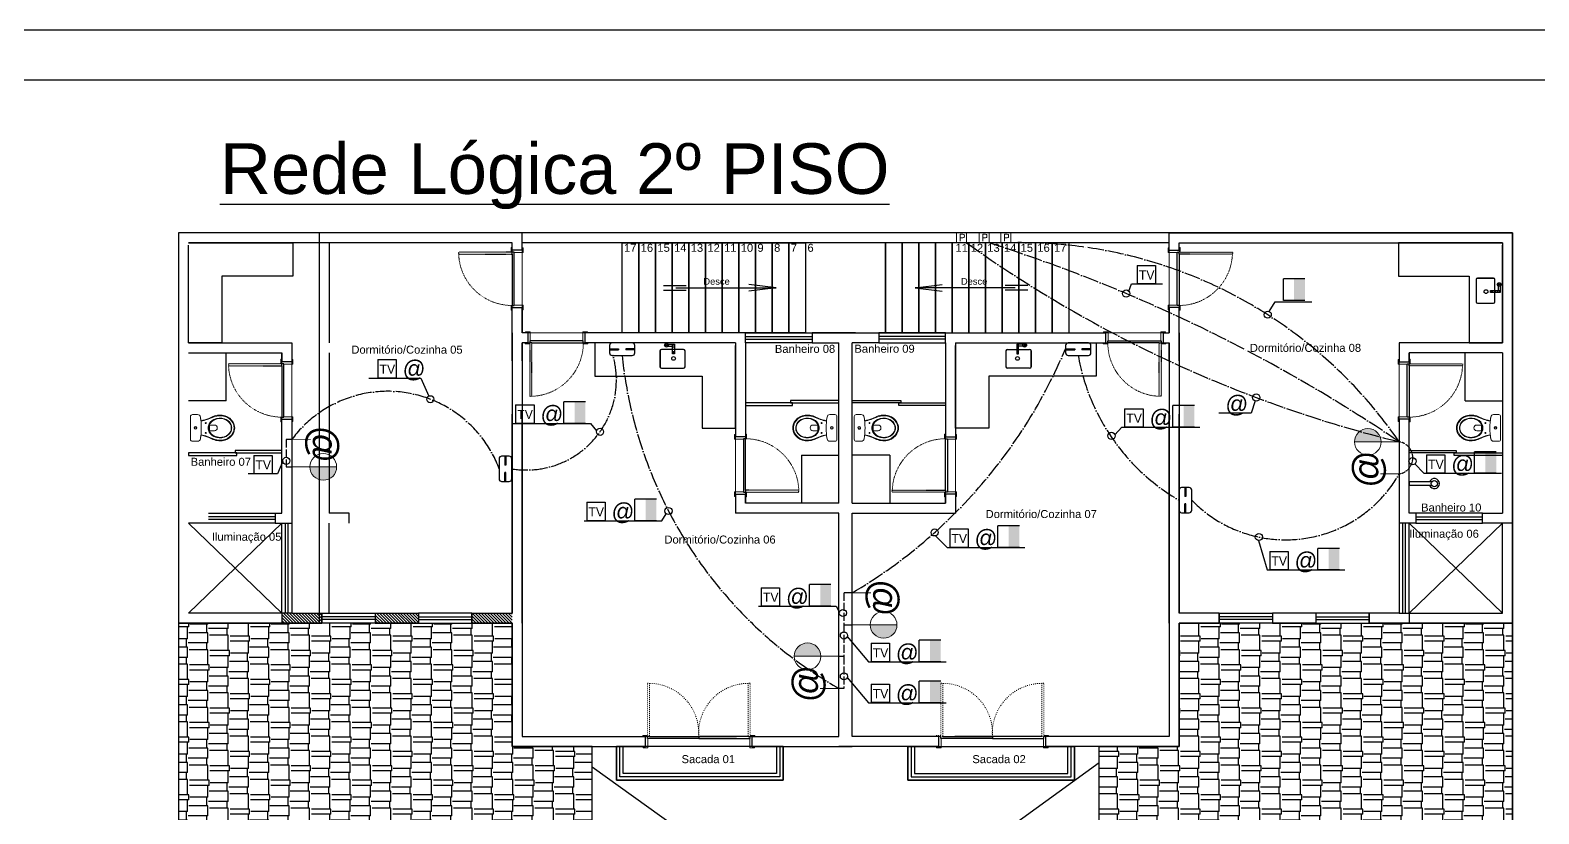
# Model space of a CAD drawing. Header units: millimetres. Extents: x 32721 to 70403, y 1490 to 13922.
# Drawn here: x 42394 to 44656, y 4771 to 5945 of the extents above; entities that cross this region are included whole.
import ezdxf

# ---------------------------------------------------------------- set-up
doc = ezdxf.new("R2010")
doc.units = ezdxf.units.MM
for name, pattern in [('ACAD_ISO02W100', [15, 12, -3]), ('ACAD_ISO03W100', [30, 12, -18]), ('ACAD_ISO04W100', [30, 24, -3, 0, -3]), ('DASHDOT', [1, 0.5, -0.25, 0, -0.25])]:
    doc.linetypes.add(name, pattern=pattern)
for name, color, linetype in [('005', 9, 'Continuous'), ('02', 2, 'Continuous'), ('03', 3, 'Continuous'), ('04', 4, 'Continuous'), ('08', 8, 'Continuous'), ('BLOCOS-ELÉTRICOS', 22, 'Continuous'), ('COMODOS', 50, 'Continuous'), ('EJEL25170TP', 1, 'DASHDOT'), ('Rede Lógica', 6, 'Continuous'), ('VIEWPORT', 10, 'Continuous')]:
    doc.layers.add(name, color=color, linetype=linetype)
for name, color, linetype, lineweight in [('A-DOOR', 9, 'Continuous', 9), ('EJEL05130C', 130, 'Continuous', 30), ('EJEL0580C', 80, 'Continuous', 9), ('EJEL25170T', 170, 'ACAD_ISO02W100', 25), ('EJELFORMATO', 170, 'Continuous', 25), ('P-SANR-FIXT', 9, 'Continuous', 18)]:
    doc.layers.add(name, color=color, linetype=linetype, lineweight=lineweight)
doc.styles.add('COTAS', font='arial.ttf', dxfattribs={"height": 12})
doc.styles.add('PADRÃO', font='', dxfattribs={"height": 0.2})
doc.styles.add('SR80', font='SIMPLEX', dxfattribs={"height": 0.1})
doc.styles.get('PADRÃO').set_extended_font_data('AvantGarde Bk BT')

# ---------------------------------------------------------------- blocks, each defined once
blk = doc.blocks.new('Bacia Sanitária - Caixa Acoplada-736075-Planta Baixa Térreo')
at = {"layer": 'P-SANR-FIXT'}
for p, q in [((-4, 360), (-42, 462)), ((82, 468), (82, 396)), ((168, 396), (168, 468)), ((292, 462), (254, 360)), ((-46, 446), (-18, 382)), ((-18, 382), (-46, 446)), ((82, 396), (82, 392)), ((168, 392), (168, 396)), ((268, 382), (296, 447)), ((268, 382), (296, 445)), ((-75, 215), (-75, 139)), ((-75, 215), (-75, 139)), ((-45, 110), (295, 110)), ((-45, 110), (295, 110)), ((325, 139), (325, 215)), ((325, 139), (325, 215))]:
    blk.add_line(p, q, dxfattribs=at)
for centre, radius, start, end in [((142, 569), 207, 119.8934, 162.9037), ((142, 569), 207, 119.8934, 162.9037), ((142, 569), 197, 117.6683, 162.9037), ((142, 569), 163, 120.1119, 162.9038), ((142, 569), 157, 120.1036, 159.8293), ((125, 599), 173, 89.9999, 119.8345), ((125, 599), 173, 89.9999, 119.8345), ((125, 599), 163, 89.9999, 117.1336), ((125, 599), 128, 89.9999, 120.0915), ((125, 599), 122, 89.9999, 120.0799), ((125, 599), 173, 60.1403, 90.0001), ((125, 599), 173, 60.1403, 90.0001), ((125, 599), 163, 62.8643, 90.0001), ((125, 599), 128, 60.0615, 90.0001), ((125, 599), 122, 60.1319, 90.0001), ((108, 569), 157, 20.1697, 60.0616), ((108, 569), 163, 17.0964, 60.0087), ((108, 569), 197, 17.096, 62.33), ((108, 569), 207, 17.0964, 60.0857), ((108, 569), 207, 17.0964, 60.0857), ((199, 551), 267, 162.9037, 203.3677), ((199, 551), 267, 162.9037, 203.4156), ((199, 551), 257, 162.9037, 200.3748), ((199, 551), 222, 162.9038, 204.386), ((181, 555), 197, 159.8293, 214.7002), ((132, 521), 148, 204.386, 254.5002), ((125, 468), 42.6, 90, 180), ((125, 468), 42.6, 0.2707, 90.0001), ((118, 521), 148, 285.5003, 335.6141), ((69, 555), 197, 325.2993, 20.1697), ((51, 551), 222, 335.6141, 17.0964), ((51, 551), 257, 339.6252, 17.096), ((51, 551), 267, 336.5877, 17.0964), ((51, 551), 267, 336.5877, 17.0964), ((-32, 215), 43.2, 99.0149, 179.4935), ((-32, 215), 43.2, 99.0149, 179.4935), ((125, -711), 982, 89.9988, 99.5752), ((125, -711), 982, 96.3826, 99.5752), ((-471, 187), 494, 9.1619, 23.2779), ((-471, 187), 494, 9.1619, 23.2779), ((-471, 187), 499, 9.1306, 20.3751), ((132, 521), 138, 214.7002, 254.4981), ((51, 338), 6.91, 90, 270), ((51, 338), 6.91, 270, 90), ((125, 987), 592, 265.8745, 270), ((125, 497), 123, 254.5002, 270), ((125, 497), 113, 254.4981, 270.0003), ((125, 987), 592, 270, 274.1255), ((125, 497), 113, 270, 285.5011), ((125, 497), 123, 269.9999, 285.5003), ((125, -711), 982, 80.4248, 90.0012), ((118, 521), 138, 285.5011, 291.2111), ((118, 521), 138, 291.2111, 325.2993), ((199, 338), 6.91, 90, 270), ((199, 338), 6.91, 270, 90), ((721, 187), 499, 159.6251, 170.8694), ((721, 187), 494, 156.7225, 170.8381), ((721, 187), 494, 156.7225, 170.8381), ((125, -711), 982, 80.4248, 83.6174), ((282, 215), 43.2, 0.4859, 80.9851), ((282, 215), 43.2, 0.4859, 80.9851), ((-46, 139), 29.3, 180.6996, 271.3234), ((-46, 139), 29.3, 180.6996, 271.3234), ((125, 185), 20.2, 90, 270), ((125, 185), 15.3, 90, 270), ((125, 185), 15.3, 267.6108, 90), ((125, 185), 20.2, 270, 90), ((296, 139), 29.3, 268.6766, 359.3223), ((296, 139), 29.3, 268.6766, 359.3223)]:
    blk.add_arc(centre, radius, start, end, dxfattribs=at)
blk = doc.blocks.new('Porta de madeira - 80x240cm 2-909150-Planta Baixa Térreo')
at = {"layer": 'A-DOOR', "lineweight": 18}
for p, q in [((-520, 122), (-520, 107)), ((-450, 122), (-520, 122)), ((-485, 107), (-450, 107)), ((-450, 107), (-485, 107)), ((-450, 107), (-450, 122)), ((-450, -13), (-450, 107)), ((340, 107), (-450, 107)), ((410, 122), (340, 122)), ((340, 122), (340, 107)), ((340, 107), (375, 107)), ((375, 107), (340, 107)), ((340, 107), (340, -13)), ((410, 107), (410, 122)), ((-525, -43), (-525, -58)), ((-525, -58), (-455, -58)), ((-455, -43), (-485, -43)), ((-485, -43), (-455, -43)), ((-455, -43), (-455, -13)), ((-455, -13), (-450, -13)), ((340, -13), (345, -13)), ((345, -13), (345, -43)), ((375, -43), (345, -43)), ((345, -43), (345, -58)), ((345, -43), (375, -43)), ((345, -58), (415, -58)), ((415, -58), (415, -43))]:
    blk.add_line(p, q, dxfattribs=at)
at = {"layer": 'A-DOOR', "lineweight": 25}
for p, q in [((345, -13), (-455, -13)), ((-455, -13), (-455, -43)), ((-425, -43), (-455, -43)), ((-425, -43), (345, -43)), ((345, -43), (345, -13))]:
    blk.add_line(p, q, dxfattribs=at)
at = {"layer": 'A-DOOR', "linetype": 'ACAD_ISO03W100', "lineweight": 25, "ltscale": 0.1}
for p, q in [((-455, -43), (-455, -843)), ((-425, -843), (-425, -43)), ((-455, -843), (-425, -843))]:
    blk.add_line(p, q, dxfattribs=at)
at = {"layer": 'A-DOOR', "linetype": 'ACAD_ISO03W100', "lineweight": 18, "ltscale": 0.1}
blk.add_arc((-455, -43), 800, 272.1491, 0, dxfattribs=at)
blk = doc.blocks.new('Chuveiro')
for p, q in [((-2.5, 33.7), (-2.5, 0)), ((2.5, 0), (2.5, 33.7)), ((-2.5, 0), (2.5, 0))]:
    blk.add_line(p, q)
blk.add_circle((0, 37.6), 4.6)
blk.add_arc((0, 37.6), 7.59, 289.2434, 250.7566)
blk = doc.blocks.new('Seta')
at = {"layer": '03'}
blk.add_line((0, -75), (0, 75), dxfattribs=at)
at = {"layer": '04'}
for p, q in [((0, 75), (-5, 34.3)), ((0, 75), (5, 34.3)), ((-3.5, -93.9), (-3.5, -59.9)), ((3.5, -93.9), (3.5, -59.9))]:
    blk.add_line(p, q, dxfattribs=at)
blk = doc.blocks.new('34')
at = {"layer": 'EJEL0580C'}
h = blk.add_hatch(color=256, dxfattribs=at)
h.dxf.hatch_style = 1
edge = h.paths.add_edge_path()
edge.add_ellipse((3412.611, 1856.435), major_axis=(0.195, -0.195), ratio=1, start_angle=225, end_angle=405)
edge.add_line((3412.886, 1856.435), (3412.335, 1856.435))
blk.add_line((3412.886, 1856.435), (3411.963, 1856.435), dxfattribs=at)
blk.add_ellipse((3412.611, 1856.435), major_axis=(0.195, -0.195), ratio=1, start_param=3.926991, end_param=10.210176, dxfattribs=at)
blk = doc.blocks.new('A$Ce3462856')
at = {"layer": 'EJEL0580C'}
blk.add_line((0.106, 0.274), (0.106, 0), dxfattribs=at)
at = {"layer": 'EJEL0580C', "style": 'PADRÃO'}
blk.add_text('@', height=0.408, dxfattribs=at).set_placement((-0.099, 0.274))
blk = doc.blocks.new('A$C10176D62')
at = {"layer": 'BLOCOS-ELÉTRICOS', "color": 1}
for p, q in [((0, 0.081), (0.108, 0.081)), ((0, 0.069), (0.108, 0.069)), ((0.108, 0.081), (0.108, 0.069)), ((0.3, 0.081), (0.192, 0.081)), ((0.192, 0.081), (0.192, 0.069)), ((0.3, 0.069), (0.192, 0.069))]:
    blk.add_line(p, q, dxfattribs=at)
at = {"layer": 'BLOCOS-ELÉTRICOS', "color": 3}
blk.add_lwpolyline([(0, 0.03, 0.414214), (0.03, 0), (0.27, 0, 0.414214), (0.3, 0.03), (0.3, 0.12, 0.414214), (0.27, 0.15), (0.03, 0.15, 0.414214), (0, 0.12)], format="xyb", close=True, dxfattribs=at)
blk = doc.blocks.new('A$C4247474B')
at = {"layer": 'EJEL0580C'}
for p, q in [((0, 0), (31.7, 0)), ((0, 0), (0, -31.7)), ((31.7, 0), (31.7, -31.7)), ((0, -31.7), (31.7, -31.7))]:
    blk.add_line(p, q, dxfattribs=at)
at = {"layer": 'EJEL0580C', "style": 'SR80'}
blk.add_text('P', height=21.2, rotation=270, dxfattribs=at).set_placement((5.5, -8.3))
blk = doc.blocks.new('hrneh')
at = {"layer": 'Rede Lógica'}
for p, q in [((17296.6, 9543.9), (17296.6, 9563.8)), ((17296.6, 9563.8), (17306.5, 9563.8)), ((17306.5, 9563.8), (17316.4, 9563.8)), ((17316.4, 9543.9), (17316.4, 9563.8)), ((17316.4, 9543.9), (17296.6, 9543.9))]:
    blk.add_line(p, q, dxfattribs=at)
at = {"layer": 'Rede Lógica', "color": 6, "style": 'PADRÃO'}
blk.add_text('TV', height=9.85, rotation=180, dxfattribs=at).set_placement((17314.6, 9559.1))
blk = doc.blocks.new('A$C7b1e8a3d')
at = {"layer": 'Rede Lógica'}
h = blk.add_hatch(color=6, dxfattribs=at)
h.dxf.hatch_style = 1
h.paths.add_polyline_path([(0.282, 0.282), (0.141, 0.282), (0.141, 0), (0.282, 0)])
h = blk.add_hatch(color=6, dxfattribs=at)
h.dxf.hatch_style = 1
h.paths.add_polyline_path([(0.141, 0.282), (0.141, 0), (0.282, 0), (0.282, 0.282)])
at = {"layer": 'Rede Lógica', "color": 6}
for p, q in [((0.282, 0.282, 0.079), (0, 0.282, 0.079)), ((0, 0, 0.079), (0, 0.282, 0.079)), ((0.282, 0.282, 0.079), (0, 0.282, 0.079)), ((0.282, 0, 0.079), (0, 0, 0.079)), ((0.282, 0, 0.079), (0, 0, 0.079))]:
    blk.add_line(p, q, dxfattribs=at)

msp = doc.modelspace()

# ---------------------------------------------------------------- hatches: boundary and pattern name
at = {"layer": '08'}
h = msp.add_hatch(dxfattribs=at)
h.set_pattern_fill('ANSI31', color=256, angle=90)
h.set_pattern_definition([(135, (-84197.7238, -81462.295), (-2.24506403, -2.24506403), [])])
h.paths.add_polyline_path([(42831.2, 5056.9), (42831.2, 5071.9), (42771.2, 5071.9), (42771.2, 5056.9)])
h.paths.add_polyline_path([(42976.2, 5056.9), (42976.2, 5071.9), (42911.2, 5071.9), (42911.2, 5056.9)])
h.paths.add_polyline_path([(43056.2, 5071.9), (43056.2, 5056.9), (43116.2, 5056.9), (43116.2, 5071.9)])
h = msp.add_hatch(dxfattribs=at)
h.set_pattern_fill('AR-RSHKE', color=256, scale=0.1, angle=90)
h.set_pattern_definition([(90, (-84197.724, -81462.295), (-30.48, 64.77), [15.24, -12.7, 17.78, -7.62, 22.86, -10.16]), (90, (-84198.994, -81447.055), (-30.48, 64.77), [12.7, -48.26, 10.16, -15.24]), (90, (-84195.82, -81416.575), (-30.48, 64.77), [7.62, -78.74]), (180, (-84197.724, -81462.295), (-30.48, -21.59), [29.21, -92.71]), (180, (-84197.724, -81447.055), (-30.48, -21.59), [28.575, -93.345]), (180, (-84197.724, -81434.355), (-30.48, -21.59), [26.67, -95.25]), (180, (-84195.819, -81416.575), (-30.48, -21.59), [29.21, -92.71]), (180, (-84195.819, -81408.955), (-30.48, -21.59), [29.21, -92.71]), (180, (-84197.724, -81386.095), (-30.48, -21.59), [27.94, -93.98])])
h.paths.add_polyline_path([(42616.2, 5056.9), (42616.2, 4686.9), (43131.2, 4686.9), (43131.2, 4671.9), (43236.2, 4671.9), (43236.2, 4871.9), (43116.2, 4871.9), (43116.2, 5056.9), (42771.2, 5056.9)])
h = msp.add_hatch(dxfattribs=at)
h.set_pattern_fill('AR-RSHKE', color=256, scale=0.1, angle=90)
h.set_pattern_definition([(90, (-77042.82, -81462.295), (-30.48, 64.77), [15.24, -12.7, 17.78, -7.62, 22.86, -10.16]), (90, (-77044.09, -81447.055), (-30.48, 64.77), [12.7, -48.26, 10.16, -15.24]), (90, (-77040.914, -81416.575), (-30.48, 64.77), [7.62, -78.74]), (180, (-77042.819, -81462.295), (-30.48, -21.59), [29.21, -92.71]), (180, (-77042.819, -81447.055), (-30.48, -21.59), [28.575, -93.345]), (180, (-77042.819, -81434.355), (-30.48, -21.59), [26.67, -95.25]), (180, (-77040.914, -81416.575), (-30.48, -21.59), [29.21, -92.71]), (180, (-77040.914, -81408.955), (-30.48, -21.59), [29.21, -92.71]), (180, (-77042.819, -81386.095), (-30.48, -21.59), [27.94, -93.98])])
h.paths.add_polyline_path([(44616.2, 5056.9), (44616.2, 4686.9), (44101.2, 4686.9), (44101.2, 4671.9), (43996.2, 4671.9), (43996.2, 4871.9), (44116.2, 4871.9), (44116.2, 5056.9), (44461.2, 5056.9)])

# ---------------------------------------------------------------- linework, layer by layer
at = {"layer": '005'}
for p, q in [((44561.7, 5571.8), (44561.7, 5538.5)), ((44561.7, 5571.8), (44561.7, 5538.5)), ((44587.5, 5573.9), (44563.8, 5573.9)), ((44563.8, 5573.9), (44587.5, 5573.9)), ((44587.5, 5573.9), (44563.8, 5573.9)), ((44563.8, 5573.9), (44587.5, 5573.9)), ((44589.6, 5555.3), (44589.6, 5571.8)), ((44589.6, 5555.3), (44589.6, 5571.8)), ((44583, 5555.3), (44597.6, 5555.3)), ((44583, 5552.3), (44583, 5555.3)), ((44583, 5555.3), (44597.6, 5555.3)), ((44583, 5552.3), (44583, 5555.3)), ((44597.6, 5552.3), (44583, 5552.3)), ((44597.6, 5552.3), (44583, 5552.3)), ((44584, 5552.3), (44584, 5555.3)), ((44584, 5552.3), (44584, 5555.3)), ((44586.2, 5552.3), (44586.2, 5555.3)), ((44586.2, 5552.3), (44586.2, 5555.3)), ((44589.4, 5552.3), (44589.4, 5555.3)), ((44589.4, 5552.3), (44589.4, 5555.3)), ((44589.6, 5538.5), (44589.6, 5552.3)), ((44589.6, 5538.5), (44589.6, 5552.3)), ((44590.2, 5555.3), (44590.2, 5552.3)), ((44590.2, 5555.3), (44590.2, 5552.3)), ((44593.4, 5555.3), (44593.4, 5552.3)), ((44593.4, 5555.3), (44593.4, 5552.3)), ((44594.4, 5562), (44594.4, 5555.3)), ((44596.5, 5555.3), (44596.5, 5552.3)), ((44597.6, 5561.9), (44597.6, 5552.3)), ((44563.8, 5536.3), (44587.5, 5536.3)), ((44563.8, 5536.3), (44587.5, 5536.3)), ((43350, 5474.9), (43359.7, 5474.9)), ((43356.7, 5460.3), (43356.7, 5474.9)), ((43356.7, 5460.3), (43356.7, 5474.9)), ((43356.7, 5473.8), (43359.7, 5473.8)), ((43359.7, 5474.9), (43359.7, 5460.3)), ((43359.7, 5474.9), (43359.7, 5460.3)), ((43872.8, 5474.9), (43872.8, 5460.3)), ((43882.4, 5474.9), (43872.8, 5474.9)), ((43872.8, 5474.9), (43872.8, 5460.3)), ((43875.7, 5473.8), (43872.8, 5473.8)), ((43875.7, 5460.3), (43875.7, 5474.9)), ((43875.7, 5460.3), (43875.7, 5474.9)), ((42687.5, 5390), (42687.5, 5461.9)), ((43338.1, 5464.7), (43338.1, 5441.1)), ((43338.1, 5441.1), (43338.1, 5464.7)), ((43338.1, 5464.7), (43338.1, 5441.1)), ((43338.1, 5441.1), (43338.1, 5464.7)), ((43356.7, 5466.9), (43340.2, 5466.9)), ((43356.7, 5466.9), (43340.2, 5466.9)), ((43350, 5471.7), (43356.7, 5471.7)), ((43356.7, 5470.7), (43359.7, 5470.7)), ((43356.7, 5470.7), (43359.7, 5470.7)), ((43356.7, 5467.5), (43359.7, 5467.5)), ((43356.7, 5467.5), (43359.7, 5467.5)), ((43359.7, 5466.7), (43356.7, 5466.7)), ((43359.7, 5466.7), (43356.7, 5466.7)), ((43359.7, 5463.5), (43356.7, 5463.5)), ((43359.7, 5463.5), (43356.7, 5463.5)), ((43359.7, 5461.3), (43356.7, 5461.3)), ((43359.7, 5461.3), (43356.7, 5461.3)), ((43359.7, 5460.3), (43356.7, 5460.3)), ((43359.7, 5460.3), (43356.7, 5460.3)), ((43373.5, 5466.9), (43359.7, 5466.9)), ((43373.5, 5466.9), (43359.7, 5466.9)), ((43375.7, 5441.1), (43375.7, 5464.7)), ((43375.7, 5441.1), (43375.7, 5464.7)), ((43856.8, 5441.1), (43856.8, 5464.7)), ((43856.8, 5441.1), (43856.8, 5464.7)), ((43858.9, 5466.9), (43872.8, 5466.9)), ((43858.9, 5466.9), (43872.8, 5466.9)), ((43875.7, 5470.7), (43872.8, 5470.7)), ((43875.7, 5470.7), (43872.8, 5470.7)), ((43875.7, 5467.5), (43872.8, 5467.5)), ((43875.7, 5467.5), (43872.8, 5467.5)), ((43872.8, 5466.7), (43875.7, 5466.7)), ((43872.8, 5466.7), (43875.7, 5466.7)), ((43872.8, 5463.5), (43875.7, 5463.5)), ((43872.8, 5463.5), (43875.7, 5463.5)), ((43872.8, 5461.3), (43875.7, 5461.3)), ((43872.8, 5461.3), (43875.7, 5461.3)), ((43872.8, 5460.3), (43875.7, 5460.3)), ((43872.8, 5460.3), (43875.7, 5460.3)), ((43882.4, 5471.7), (43875.7, 5471.7)), ((43875.7, 5466.9), (43892.2, 5466.9)), ((43875.7, 5466.9), (43892.2, 5466.9)), ((43894.4, 5464.7), (43894.4, 5441.1)), ((43894.4, 5441.1), (43894.4, 5464.7)), ((43894.4, 5464.7), (43894.4, 5441.1)), ((43894.4, 5441.1), (43894.4, 5464.7)), ((44545, 5390), (44545, 5461.9)), ((43340.2, 5438.9), (43373.5, 5438.9)), ((43340.2, 5438.9), (43373.5, 5438.9)), ((43892.2, 5438.9), (43858.9, 5438.9)), ((43892.2, 5438.9), (43858.9, 5438.9)), ((42687.5, 5390), (42631.2, 5390)), ((44545, 5390), (44601.2, 5390)), ((43550, 5308.7), (43550, 5236.9)), ((43550, 5308.7), (43606.2, 5308.7)), ((43682.5, 5308.7), (43626.2, 5308.7)), ((43682.5, 5308.7), (43682.5, 5236.9))]:
    msp.add_line(p, q, dxfattribs=at)
at = {"layer": '005', "color": 251}
msp.add_line((44601.2, 5206.9), (44461.2, 5071.9), dxfattribs=at)
at = {"layer": '005'}
for points in [[(42631.2, 5626.9), (42787.4, 5626.9), (42787.4, 5576.9), (42681.2, 5576.9), (42681.2, 5476.9), (42631.2, 5476.9), (42631.2, 5623)], [(44601.2, 5626.9), (44445, 5626.9), (44445, 5576.9), (44551.2, 5576.9), (44551.2, 5476.9), (44601.2, 5476.9), (44601.2, 5623)], [(43451.2, 5476.9), (43240.4, 5476.9), (43240.4, 5426.9), (43401.2, 5426.9), (43401.2, 5349), (43451.2, 5349), (43451.2, 5473)], [(43781.2, 5476.9), (43992.1, 5476.9), (43992.1, 5426.9), (43831.2, 5426.9), (43831.2, 5349), (43781.2, 5349), (43781.2, 5473)], [(43517.7, 4871.9), (43517.7, 4826.9), (43278, 4826.9), (43278, 4871.9)], [(43512.7, 4871.9), (43512.7, 4831.9), (43283, 4831.9), (43283, 4871.9)], [(43719.8, 4871.9), (43719.8, 4831.9), (43949.4, 4831.9), (43949.4, 4871.9)]]:
    msp.add_lwpolyline(points, dxfattribs=at)
for points in [[(43466.2, 5386.9), (43466.2, 5383), (43536.5, 5383), (43536.5, 5386.9)], [(43606.2, 5386.9), (43606.2, 5390.7), (43533.6, 5390.7), (43533.6, 5386.9)], [(43626.2, 5386.9), (43626.2, 5390.7), (43698.9, 5390.7), (43698.9, 5386.9)], [(43766.2, 5386.9), (43766.2, 5383), (43696, 5383), (43696, 5386.9)], [(42771.2, 5311.9), (42771.2, 5315.7), (42701, 5315.7), (42701, 5311.9)], [(44461.2, 5311.9), (44461.2, 5315.7), (44531.5, 5315.7), (44531.5, 5311.9)], [(42631.2, 5311.9), (42631.2, 5308), (42703.9, 5308), (42703.9, 5311.9)], [(44601.2, 5311.9), (44601.2, 5308), (44528.6, 5308), (44528.6, 5311.9)]]:
    msp.add_lwpolyline(points, close=True, dxfattribs=at)
for centre, radius in [((44596, 5564.2), 2.79), ((44596, 5564.2), 2.79), ((44596, 5564.2), 1.17), ((44576.3, 5553.6), 2.79), ((44576.3, 5553.6), 2.79), ((43347.8, 5473.3), 2.79), ((43347.8, 5473.3), 2.79), ((43347.8, 5473.3), 1.17), ((43884.7, 5473.3), 2.79), ((43884.7, 5473.3), 2.79), ((43884.7, 5473.3), 1.17), ((43358.4, 5453.6), 2.79), ((43358.4, 5453.6), 2.79), ((43874, 5453.6), 2.79), ((43874, 5453.6), 2.79)]:
    msp.add_circle(centre, radius, dxfattribs=at)
for centre, start, end in [((44563.8, 5571.8), 90, 180), ((44563.8, 5571.8), 90, 180), ((44587.5, 5571.8), 0, 90), ((44587.5, 5571.8), 0, 90), ((44563.8, 5538.5), 180, 270), ((44563.8, 5538.5), 180, 270), ((44587.5, 5538.5), 270, 0), ((44587.5, 5538.5), 270, 0), ((43340.2, 5464.7), 90, 180), ((43340.2, 5464.7), 90, 180), ((43373.5, 5464.7), 0, 90), ((43373.5, 5464.7), 0, 90), ((43858.9, 5464.7), 90, 180), ((43858.9, 5464.7), 90, 180), ((43892.2, 5464.7), 0, 90), ((43892.2, 5464.7), 0, 90), ((43340.2, 5441.1), 180, 270), ((43340.2, 5441.1), 180, 270), ((43373.5, 5441.1), 270, 0), ((43373.5, 5441.1), 270, 0), ((43858.9, 5441.1), 180, 270), ((43858.9, 5441.1), 180, 270), ((43892.2, 5441.1), 270, 0), ((43892.2, 5441.1), 270, 0)]:
    msp.add_arc(centre, 2.16, start, end, dxfattribs=at)
at = {"layer": '02', "color": 251}
for p, q in [((43131.2, 4221.9), (43996.2, 4848)), ((44101.2, 4221.9), (43236.2, 4841.2))]:
    msp.add_line(p, q, dxfattribs=at)
at = {"layer": '03'}
msp.add_lwpolyline([(43522.7, 4871.9), (43273, 4871.9), (43273, 4821.9), (43522.7, 4821.9)], close=True, dxfattribs=at)
at = {"layer": '08'}
for p, q in [((43131.2, 5641.9), (42616.2, 5641.9)), ((42827.2, 5641.9), (42827.2, 5206.9)), ((43131.2, 5615.8), (43131.2, 5641.9)), ((44101.2, 5615.8), (44101.2, 5641.9)), ((44101.2, 5641.9), (44616.2, 5641.9)), ((44616.2, 5641.9), (44616.2, 5206.9)), ((43116.2, 5626.9), (42631.2, 5626.9)), ((42842.2, 5626.9), (42842.2, 5476.9)), ((43116.2, 5615.8), (43116.2, 5626.9)), ((44116.2, 5615.8), (44116.2, 5626.9)), ((44116.2, 5626.9), (44601.2, 5626.9)), ((44601.2, 5626.9), (44601.2, 5476.9)), ((44561.7, 5571.8), (44561.7, 5538.5)), ((44561.7, 5571.8), (44561.7, 5538.5)), ((44587.5, 5573.9), (44563.8, 5573.9)), ((44563.8, 5573.9), (44587.5, 5573.9)), ((44587.5, 5573.9), (44563.8, 5573.9)), ((44563.8, 5573.9), (44587.5, 5573.9)), ((44589.6, 5555.3), (44589.6, 5571.8)), ((44589.6, 5555.3), (44589.6, 5571.8)), ((44583, 5555.3), (44597.6, 5555.3)), ((44583, 5552.3), (44583, 5555.3)), ((44583, 5555.3), (44597.6, 5555.3)), ((44583, 5552.3), (44583, 5555.3)), ((44597.6, 5552.3), (44583, 5552.3)), ((44597.6, 5552.3), (44583, 5552.3)), ((44584, 5552.3), (44584, 5555.3)), ((44584, 5552.3), (44584, 5555.3)), ((44586.2, 5552.3), (44586.2, 5555.3)), ((44586.2, 5552.3), (44586.2, 5555.3)), ((44589.4, 5552.3), (44589.4, 5555.3)), ((44589.4, 5552.3), (44589.4, 5555.3)), ((44589.6, 5538.5), (44589.6, 5552.3)), ((44589.6, 5538.5), (44589.6, 5552.3)), ((44590.2, 5555.3), (44590.2, 5552.3)), ((44590.2, 5555.3), (44590.2, 5552.3)), ((44593.4, 5555.3), (44593.4, 5552.3)), ((44593.4, 5555.3), (44593.4, 5552.3)), ((44594.4, 5562), (44594.4, 5555.3)), ((44596.5, 5555.3), (44596.5, 5552.3)), ((44597.6, 5561.9), (44597.6, 5552.3)), ((43116.2, 5449.8), (43116.2, 5529.8)), ((43131.2, 5491.9), (43131.2, 5529.8)), ((44101.2, 5491.9), (44101.2, 5529.8)), ((44116.2, 5449.8), (44116.2, 5529.8)), ((44563.8, 5536.3), (44587.5, 5536.3)), ((44563.8, 5536.3), (44587.5, 5536.3)), ((42631.2, 5476.9), (42786.2, 5476.9)), ((42786.2, 5476.9), (42786.2, 5448.5)), ((42786.2, 5476.9), (42786.2, 5448.5)), ((43116.2, 5491.9), (43116.2, 5071.9)), ((43140.1, 5491.9), (43131.2, 5491.9)), ((43131.2, 5449.8), (43131.2, 5476.9)), ((43140.1, 5476.9), (43131.2, 5476.9)), ((43131.2, 5476.9), (43131.2, 4886.9)), ((43466.2, 5491.9), (43226.1, 5491.9)), ((43451.2, 5476.9), (43226.1, 5476.9)), ((43451.2, 5476.9), (43451.2, 5336.2)), ((43466.2, 5476.9), (43466.2, 5491.9)), ((43466.2, 5491.9), (43566.2, 5491.9)), ((43466.2, 5476.9), (43466.2, 5336.2)), ((43566.2, 5476.9), (43466.2, 5476.9)), ((43626.2, 5491.9), (43566.2, 5491.9)), ((43566.2, 5491.9), (43566.2, 5476.9)), ((43566.2, 5476.9), (43606.2, 5476.9)), ((43601.2, 5491.9), (43616.2, 5491.9)), ((43606.2, 5491.9), (43666.2, 5491.9)), ((43606.2, 5236.9), (43606.2, 5476.9)), ((43606.2, 5236.9), (43606.2, 5476.9)), ((43631.2, 5491.9), (43616.2, 5491.9)), ((43666.2, 5476.9), (43626.2, 5476.9)), ((43626.2, 5236.9), (43626.2, 5476.9)), ((43626.2, 5236.9), (43626.2, 5476.9)), ((43766.2, 5491.9), (43666.2, 5491.9)), ((43666.2, 5491.9), (43666.2, 5476.9)), ((43666.2, 5476.9), (43766.2, 5476.9)), ((43766.2, 5491.9), (44006.4, 5491.9)), ((43766.2, 5476.9), (43766.2, 5491.9)), ((43766.2, 5476.9), (43766.2, 5336.2)), ((43781.2, 5476.9), (43781.2, 5336.2)), ((43781.2, 5476.9), (44006.4, 5476.9)), ((44092.4, 5491.9), (44101.2, 5491.9)), ((44092.4, 5476.9), (44101.2, 5476.9)), ((44101.2, 5449.8), (44101.2, 5476.9)), ((44101.2, 5476.9), (44101.2, 4886.9)), ((44116.2, 5491.9), (44116.2, 5071.9)), ((44601.2, 5476.9), (44446.2, 5476.9)), ((44446.2, 5476.9), (44446.2, 5448.5)), ((44446.2, 5476.9), (44446.2, 5448.5)), ((42631.2, 5461.9), (42771.2, 5461.9)), ((42771.2, 5461.9), (42771.2, 5448.5)), ((42771.2, 5448.5), (42771.2, 5461.9)), ((42842.2, 5461.9), (42842.2, 5221.9)), ((44461.2, 5461.9), (44461.2, 5448.5)), ((44461.2, 5448.5), (44461.2, 5461.9)), ((44601.2, 5461.9), (44461.2, 5461.9)), ((44601.2, 5461.9), (44601.2, 5221.9)), ((43451.2, 5415.2), (43451.2, 5361.9)), ((43781.2, 5415.2), (43781.2, 5361.9)), ((43466.2, 5386.9), (43466.2, 5361.9)), ((43766.2, 5386.9), (43766.2, 5361.9)), ((42771.2, 5221.9), (42771.2, 5362.5)), ((42786.2, 5362.5), (42786.2, 5206.9)), ((43116.2, 5071.9), (43116.2, 5369.8)), ((43116.2, 5071.9), (43116.2, 5369.8)), ((43131.2, 5056.9), (43131.2, 5369.8)), ((43131.2, 5056.9), (43131.2, 5369.8)), ((44101.2, 5056.9), (44101.2, 5369.8)), ((44116.2, 5071.9), (44116.2, 5369.8)), ((44446.2, 5362.5), (44446.2, 5206.9)), ((44461.2, 5221.9), (44461.2, 5362.5)), ((43451.2, 5250.2), (43451.2, 5221.9)), ((43466.2, 5236.9), (43466.2, 5250.2)), ((43466.2, 5250.2), (43466.2, 5236.9)), ((43466.2, 5250.2), (43466.2, 5236.9)), ((43766.2, 5236.9), (43766.2, 5250.2)), ((43766.2, 5250.2), (43766.2, 5236.9)), ((43766.2, 5250.2), (43766.2, 5236.9)), ((43781.2, 5250.2), (43781.2, 5221.9)), ((43606.2, 5236.9), (43466.2, 5236.9)), ((43626.2, 5236.9), (43766.2, 5236.9)), ((42761.2, 5206.9), (42631.2, 5206.9)), ((42631.2, 5206.9), (42771.2, 5071.9)), ((42771.2, 5206.9), (42631.2, 5071.9)), ((42661.2, 5221.9), (42761.2, 5221.9)), ((42761.2, 5221.9), (42761.2, 5206.9)), ((42761.2, 5221.9), (42771.2, 5221.9)), ((42761.2, 5206.9), (42786.2, 5206.9)), ((42771.2, 5071.9), (42771.2, 5206.9)), ((42786.2, 5206.9), (42786.2, 5071.9)), ((42827.2, 5206.9), (42827.2, 5056.9)), ((42872.2, 5221.9), (42842.2, 5221.9)), ((42842.2, 5071.9), (42842.2, 5206.9)), ((42872.2, 5206.9), (42872.2, 5221.9)), ((43606.2, 5221.9), (43451.2, 5221.9)), ((43606.2, 4886.9), (43606.2, 5221.9)), ((43606.2, 4886.9), (43606.2, 5221.9)), ((43626.2, 4886.9), (43626.2, 5221.9)), ((43626.2, 5221.9), (43781.2, 5221.9)), ((43626.2, 4886.9), (43626.2, 5221.9)), ((44471.2, 5206.9), (44446.2, 5206.9)), ((44446.2, 5206.9), (44446.2, 5071.9)), ((44471.2, 5221.9), (44461.2, 5221.9)), ((44461.2, 5071.9), (44461.2, 5206.9)), ((44461.2, 5206.9), (44601.2, 5071.9)), ((44471.2, 5221.9), (44471.2, 5206.9)), ((44571.2, 5221.9), (44471.2, 5221.9)), ((44471.2, 5206.9), (44571.2, 5206.9)), ((44571.2, 5221.9), (44601.2, 5221.9)), ((44571.2, 5206.9), (44571.2, 5221.9)), ((44616.2, 5206.9), (44571.2, 5206.9)), ((44601.2, 5071.9), (44601.2, 5206.9)), ((44616.2, 5206.9), (44616.2, 5056.9)), ((42771.2, 5071.9), (42631.2, 5071.9)), ((42771.2, 5071.9), (42771.2, 5056.9)), ((42786.2, 5071.9), (42771.2, 5071.9)), ((42786.2, 5071.9), (42831.2, 5071.9)), ((42831.2, 5071.9), (42831.2, 5056.9)), ((42831.2, 5056.9), (42831.2, 5071.9)), ((42831.2, 5071.9), (42911.2, 5071.9)), ((42911.2, 5071.9), (42976.2, 5071.9)), ((42911.2, 5071.9), (42911.2, 5056.9)), ((42976.2, 5071.9), (42976.2, 5056.9)), ((43056.2, 5071.9), (42976.2, 5071.9)), ((43056.2, 5071.9), (43116.2, 5071.9)), ((43056.2, 5071.9), (43056.2, 5056.9)), ((43056.2, 5056.9), (43056.2, 5071.9)), ((44176.2, 5071.9), (44116.2, 5071.9)), ((44176.2, 5071.9), (44176.2, 5056.9)), ((44176.2, 5056.9), (44176.2, 5071.9)), ((44176.2, 5071.9), (44256.2, 5071.9)), ((44321.2, 5071.9), (44256.2, 5071.9)), ((44321.2, 5071.9), (44256.2, 5071.9)), ((44256.2, 5071.9), (44256.2, 5056.9)), ((44321.2, 5071.9), (44321.2, 5056.9)), ((44401.2, 5071.9), (44321.2, 5071.9)), ((44446.2, 5071.9), (44401.2, 5071.9)), ((44401.2, 5071.9), (44401.2, 5056.9)), ((44401.2, 5056.9), (44401.2, 5071.9)), ((44446.2, 5071.9), (44461.2, 5071.9)), ((44461.2, 5071.9), (44461.2, 5056.9)), ((44461.2, 5071.9), (44601.2, 5071.9)), ((42616.2, 5056.9), (42771.2, 5056.9)), ((42771.2, 5056.9), (42831.2, 5056.9)), ((42911.2, 5056.9), (42831.2, 5056.9)), ((42911.2, 5056.9), (42976.2, 5056.9)), ((42976.2, 5056.9), (43056.2, 5056.9)), ((43056.2, 5056.9), (43116.2, 5056.9)), ((43116.2, 5056.9), (43116.2, 4871.9)), ((44176.2, 5056.9), (44116.2, 5056.9)), ((44116.2, 5056.9), (44116.2, 4871.9)), ((44256.2, 5056.9), (44176.2, 5056.9)), ((44321.2, 5056.9), (44256.2, 5056.9)), ((44321.2, 5056.9), (44256.2, 5056.9)), ((44321.2, 5056.9), (44401.2, 5056.9)), ((44461.2, 5056.9), (44401.2, 5056.9)), ((44616.2, 5056.9), (44461.2, 5056.9)), ((43131.2, 4886.9), (43316.1, 4886.9)), ((43396.1, 4886.9), (43452.6, 4886.9)), ((43396.1, 4886.9), (43452.6, 4886.9)), ((43452.6, 4886.9), (43396.1, 4886.9)), ((43452.6, 4886.9), (43396.1, 4886.9)), ((43476.1, 4886.9), (43606.2, 4886.9)), ((43756.3, 4886.9), (43626.2, 4886.9)), ((43836.3, 4886.9), (43779.9, 4886.9)), ((43836.3, 4886.9), (43779.9, 4886.9)), ((43779.9, 4886.9), (43836.3, 4886.9)), ((43779.9, 4886.9), (43836.3, 4886.9)), ((44101.2, 4886.9), (43916.3, 4886.9)), ((43116.2, 4871.9), (43316.1, 4871.9)), ((43476.1, 4871.9), (43626.2, 4871.9)), ((43756.3, 4871.9), (43606.2, 4871.9)), ((44116.2, 4871.9), (43916.3, 4871.9))]:
    msp.add_line(p, q, dxfattribs=at)
at = {"layer": '08', "ltscale": 0.9}
for p, q in [((43131.2, 5615.8), (43116.2, 5615.8)), ((44101.2, 5615.8), (44116.2, 5615.8)), ((43116.2, 5529.8), (43131.2, 5529.8)), ((44116.2, 5529.8), (44101.2, 5529.8)), ((43140.1, 5491.9), (43140.1, 5476.9)), ((43226.1, 5476.9), (43226.1, 5491.9)), ((44006.4, 5476.9), (44006.4, 5491.9)), ((44092.4, 5491.9), (44092.4, 5476.9)), ((42786.2, 5448.5), (42771.2, 5448.5)), ((44446.2, 5448.5), (44461.2, 5448.5)), ((42771.2, 5362.5), (42786.2, 5362.5)), ((44461.2, 5362.5), (44446.2, 5362.5)), ((43466.2, 5336.2), (43451.2, 5336.2)), ((43766.2, 5336.2), (43781.2, 5336.2)), ((43451.2, 5250.2), (43466.2, 5250.2)), ((43781.2, 5250.2), (43766.2, 5250.2)), ((43316.1, 4871.9), (43316.1, 4886.9)), ((43476.1, 4871.9), (43476.1, 4886.9)), ((43756.3, 4871.9), (43756.3, 4886.9)), ((43916.3, 4871.9), (43916.3, 4886.9))]:
    msp.add_line(p, q, dxfattribs=at)
at = {"layer": '08', "color": 9}
for p, q in [((43466.2, 5486.4), (43566.2, 5486.4)), ((43466.2, 5482.4), (43566.2, 5482.4)), ((43766.2, 5486.4), (43666.2, 5486.4)), ((43766.2, 5482.4), (43666.2, 5482.4)), ((42761.2, 5216.4), (42661.2, 5216.4)), ((42761.2, 5212.4), (42661.2, 5212.4)), ((42776.7, 5071.9), (42776.7, 5206.9)), ((42780.7, 5071.9), (42780.7, 5206.9)), ((44451.7, 5071.9), (44451.7, 5206.9)), ((44455.7, 5071.9), (44455.7, 5206.9)), ((44471.2, 5216.4), (44571.2, 5216.4)), ((44471.2, 5212.4), (44571.2, 5212.4)), ((42911.2, 5066.4), (42831.2, 5066.4)), ((42976.2, 5066.4), (43056.2, 5066.4)), ((44256.2, 5066.4), (44176.2, 5066.4)), ((44321.2, 5066.4), (44401.2, 5066.4)), ((42911.2, 5062.4), (42831.2, 5062.4)), ((42976.2, 5062.4), (43056.2, 5062.4)), ((44256.2, 5062.4), (44176.2, 5062.4)), ((44321.2, 5062.4), (44401.2, 5062.4))]:
    msp.add_line(p, q, dxfattribs=at)
at = {"layer": '08'}
for points in [[(42616.2, 3641.9), (44616.2, 3641.9), (44616.2, 5641.9), (42616.2, 5641.9)], [(43306.2, 5491.9), (43281.2, 5491.9), (43281.2, 5626.9), (43306.2, 5626.9)], [(43331.2, 5491.9), (43306.2, 5491.9), (43306.2, 5626.9), (43331.2, 5626.9)], [(43356.2, 5491.9), (43331.2, 5491.9), (43331.2, 5626.9), (43356.2, 5626.9)], [(43381.2, 5491.9), (43356.2, 5491.9), (43356.2, 5626.9), (43381.2, 5626.9)], [(43406.2, 5491.9), (43381.2, 5491.9), (43381.2, 5626.9), (43406.2, 5626.9)], [(43431.2, 5491.9), (43406.2, 5491.9), (43406.2, 5626.9), (43431.2, 5626.9)], [(43456.2, 5491.9), (43431.2, 5491.9), (43431.2, 5626.9), (43456.2, 5626.9)], [(43481.2, 5491.9), (43456.2, 5491.9), (43456.2, 5626.9), (43481.2, 5626.9)], [(43506.2, 5491.9), (43481.2, 5491.9), (43481.2, 5626.9), (43506.2, 5626.9)], [(43531.2, 5491.9), (43506.2, 5491.9), (43506.2, 5626.9), (43531.2, 5626.9)], [(43556.2, 5491.9), (43531.2, 5491.9), (43531.2, 5626.9), (43556.2, 5626.9)], [(43556.2, 5491.9), (43676.2, 5491.9), (43676.2, 5626.9), (43556.2, 5626.9)], [(43676.2, 5491.9), (43701.2, 5491.9), (43701.2, 5626.9), (43676.2, 5626.9)], [(43701.2, 5491.9), (43726.2, 5491.9), (43726.2, 5626.9), (43701.2, 5626.9)], [(43726.2, 5491.9), (43751.2, 5491.9), (43751.2, 5626.9), (43726.2, 5626.9)], [(43751.2, 5491.9), (43776.2, 5491.9), (43776.2, 5626.9), (43751.2, 5626.9)], [(43776.2, 5491.9), (43801.2, 5491.9), (43801.2, 5626.9), (43776.2, 5626.9)], [(43801.2, 5491.9), (43826.2, 5491.9), (43826.2, 5626.9), (43801.2, 5626.9)], [(43826.2, 5491.9), (43851.2, 5491.9), (43851.2, 5626.9), (43826.2, 5626.9)], [(43851.2, 5491.9), (43876.2, 5491.9), (43876.2, 5626.9), (43851.2, 5626.9)], [(43876.2, 5491.9), (43901.2, 5491.9), (43901.2, 5626.9), (43876.2, 5626.9)], [(43901.2, 5491.9), (43926.2, 5491.9), (43926.2, 5626.9), (43901.2, 5626.9)], [(43926.2, 5491.9), (43951.2, 5491.9), (43951.2, 5626.9), (43926.2, 5626.9)], [(43709.8, 4871.9), (43959.4, 4871.9), (43959.4, 4821.9), (43709.8, 4821.9)]]:
    msp.add_lwpolyline(points, close=True, dxfattribs=at)
for points in [[(44101.2, 5626.9), (43131.2, 5626.9)], [(43131.2, 5529.8), (43131.2, 5491.9)], [(44101.2, 5529.8), (44101.2, 5491.9)], [(43131.2, 5476.9), (43131.2, 5449.8)], [(44101.2, 5476.9), (44101.2, 5449.8)], [(42831.2, 5056.9), (42771.2, 5056.9), (42771.2, 5056.9), (42616.2, 5056.9), (42616.2, 4686.9), (43131.2, 4686.9), (43131.2, 4671.9), (43236.2, 4671.9), (43236.2, 4871.9), (43116.2, 4871.9), (43116.2, 5056.9), (43056.2, 5056.9)], [(42976.2, 5056.9), (42911.2, 5056.9)], [(44401.2, 5056.9), (44461.2, 5056.9), (44461.2, 5056.9), (44616.2, 5056.9), (44616.2, 4686.9), (44101.2, 4686.9), (44101.2, 4671.9), (43996.2, 4671.9), (43996.2, 4871.9), (44116.2, 4871.9), (44116.2, 5056.9), (44176.2, 5056.9)], [(44256.2, 5056.9), (44321.2, 5056.9)], [(44256.2, 5056.9), (44321.2, 5056.9)], [(43522.7, 4871.9), (43522.7, 4821.9), (43273, 4821.9), (43273, 4871.9)], [(43709.8, 4871.9), (43709.8, 4821.9), (43959.4, 4821.9), (43959.4, 4871.9)], [(43714.8, 4871.9), (43714.8, 4826.9), (43954.4, 4826.9), (43954.4, 4871.9)]]:
    msp.add_lwpolyline(points, dxfattribs=at)
for centre, radius in [((44596, 5564.2), 2.79), ((44596, 5564.2), 2.79), ((44596, 5564.2), 1.17), ((44576.3, 5553.6), 2.79), ((44576.3, 5553.6), 2.79)]:
    msp.add_circle(centre, radius, dxfattribs=at)
for centre, start, end in [((44563.8, 5571.8), 90, 180), ((44563.8, 5571.8), 90, 180), ((44587.5, 5571.8), 0, 90), ((44587.5, 5571.8), 0, 90), ((44563.8, 5538.5), 180, 270), ((44563.8, 5538.5), 180, 270), ((44587.5, 5538.5), 270, 0), ((44587.5, 5538.5), 270, 0)]:
    msp.add_arc(centre, 2.16, start, end, dxfattribs=at)
at = {"layer": 'A-DOOR', "linetype": 'ACAD_ISO03W100', "lineweight": 18, "ltscale": 0.1}
for p, q in [((43319.1, 4886.9), (43319.1, 4966.9)), ((43319.1, 4966.9), (43322.1, 4966.9)), ((43322.1, 4966.9), (43322.1, 4886.9)), ((43473.1, 4966.9), (43470.1, 4966.9)), ((43470.1, 4966.9), (43470.1, 4886.9)), ((43473.1, 4886.9), (43473.1, 4966.9)), ((43759.3, 4886.9), (43759.3, 4966.9)), ((43759.3, 4966.9), (43762.3, 4966.9)), ((43762.3, 4966.9), (43762.3, 4886.9)), ((43913.3, 4966.9), (43910.3, 4966.9)), ((43910.3, 4966.9), (43910.3, 4886.9)), ((43913.3, 4886.9), (43913.3, 4966.9)), ((43752.3, 4886.9), (43752.3, 4888.4)), ((43752.3, 4888.4), (43759.3, 4888.4)), ((43759.3, 4886.9), (43756.3, 4886.9)), ((43756.3, 4886.9), (43759.3, 4886.9)), ((43762.3, 4886.9), (43759.3, 4886.9)), ((43910.3, 4886.9), (43913.3, 4886.9)), ((43913.3, 4886.9), (43916.3, 4886.9)), ((43916.3, 4886.9), (43913.3, 4886.9))]:
    msp.add_line(p, q, dxfattribs=at)
at = {"layer": 'A-DOOR', "lineweight": 18}
for p, q in [((43312.1, 4886.9), (43312.1, 4888.4)), ((43312.1, 4888.4), (43319.1, 4888.4)), ((43319.1, 4886.9), (43316.1, 4886.9)), ((43316.1, 4886.9), (43319.1, 4886.9)), ((43319.1, 4886.9), (43319.1, 4883.9)), ((43480.1, 4888.4), (43473.1, 4888.4)), ((43473.1, 4886.9), (43476.1, 4886.9)), ((43476.1, 4886.9), (43473.1, 4886.9)), ((43473.1, 4886.9), (43473.1, 4883.9)), ((43480.1, 4886.9), (43480.1, 4888.4)), ((43759.3, 4886.9), (43759.3, 4883.9)), ((43920.3, 4888.4), (43913.3, 4888.4)), ((43913.3, 4886.9), (43913.3, 4883.9)), ((43920.3, 4886.9), (43920.3, 4888.4)), ((43312.6, 4870.4), (43312.6, 4871.9)), ((43319.6, 4870.4), (43312.6, 4870.4)), ((43316.1, 4871.9), (43319.6, 4871.9)), ((43319.6, 4871.9), (43316.1, 4871.9)), ((43319.1, 4883.9), (43319.6, 4883.9)), ((43319.6, 4883.9), (43319.6, 4871.9)), ((43319.6, 4871.9), (43319.6, 4870.4)), ((43476.1, 4871.9), (43319.6, 4871.9)), ((43472.6, 4883.9), (43472.6, 4871.9)), ((43473.1, 4883.9), (43472.6, 4883.9)), ((43476.1, 4871.9), (43472.6, 4871.9)), ((43472.6, 4871.9), (43472.6, 4870.4)), ((43472.6, 4871.9), (43476.1, 4871.9)), ((43472.6, 4870.4), (43479.6, 4870.4)), ((43479.6, 4870.4), (43479.6, 4871.9)), ((43752.8, 4870.4), (43752.8, 4871.9)), ((43759.8, 4870.4), (43752.8, 4870.4)), ((43756.3, 4871.9), (43912.8, 4871.9)), ((43756.3, 4871.9), (43759.8, 4871.9)), ((43759.8, 4871.9), (43756.3, 4871.9)), ((43759.3, 4883.9), (43759.8, 4883.9)), ((43759.8, 4883.9), (43759.8, 4871.9)), ((43759.8, 4871.9), (43759.8, 4870.4)), ((43912.8, 4883.9), (43912.8, 4871.9)), ((43913.3, 4883.9), (43912.8, 4883.9)), ((43916.3, 4871.9), (43912.8, 4871.9)), ((43912.8, 4871.9), (43912.8, 4870.4)), ((43912.8, 4871.9), (43916.3, 4871.9)), ((43912.8, 4870.4), (43919.8, 4870.4)), ((43919.8, 4870.4), (43919.8, 4871.9))]:
    msp.add_line(p, q, dxfattribs=at)
at = {"layer": 'A-DOOR', "lineweight": 25}
for p, q in [((43322.1, 4886.9), (43319.1, 4886.9)), ((43319.1, 4883.9), (43319.1, 4886.9)), ((43322.1, 4886.9), (43396.1, 4886.9)), ((43396.1, 4886.9), (43396.1, 4883.9)), ((43470.1, 4886.9), (43396.1, 4886.9)), ((43396.1, 4886.9), (43396.1, 4883.9)), ((43470.1, 4886.9), (43473.1, 4886.9)), ((43473.1, 4883.9), (43473.1, 4886.9)), ((43759.3, 4883.9), (43759.3, 4886.9)), ((43762.3, 4886.9), (43836.3, 4886.9)), ((43910.3, 4886.9), (43836.3, 4886.9)), ((43836.3, 4886.9), (43836.3, 4883.9)), ((43836.3, 4886.9), (43836.3, 4883.9)), ((43913.3, 4883.9), (43913.3, 4886.9)), ((43396.1, 4883.9), (43319.1, 4883.9)), ((43396.1, 4883.9), (43473.1, 4883.9)), ((43836.3, 4883.9), (43759.3, 4883.9)), ((43836.3, 4883.9), (43913.3, 4883.9))]:
    msp.add_line(p, q, dxfattribs=at)
at = {"layer": 'A-DOOR', "linetype": 'ACAD_ISO03W100', "lineweight": 18, "ltscale": 0.1}
for centre, start, end in [((43321.3, 4891.9), 356.1506, 89.4272), ((43470.8, 4891.9), 90.5728, 183.8494), ((43761.6, 4891.9), 356.1506, 89.4272), ((43911.1, 4891.9), 90.5728, 183.8494)]:
    msp.add_arc(centre, 74.9, start, end, dxfattribs=at)
at = {"layer": 'EJEL05130C'}
for p, q in [((44040.7, 5554.4), (44044.8, 5565.1)), ((44044.8, 5565.1), (44091.3, 5565.1)), ((44251.4, 5523.8), (44260.3, 5538.1)), ((44260.3, 5538.1), (44315.3, 5538.1)), ((42901.7, 5424.1), (42979.7, 5424.1)), ((42979.7, 5424.1), (42991.3, 5397.1)), ((44230.5, 5389.9), (44224.5, 5371.4)), ((44224.5, 5371.4), (44176, 5371.4)), ((43117.6, 5356.3), (43234.1, 5356.3)), ((43234.1, 5356.3), (43243.1, 5345.2)), ((44020, 5339.2), (44030.6, 5350.5)), ((44030.6, 5350.5), (44147.2, 5350.5)), ((42772.6, 5299.4), (42764.7, 5280.7)), ((44469.8, 5295.6), (44483, 5281.5)), ((42764.7, 5280.7), (42720.8, 5280.7)), ((44483, 5281.5), (44599.5, 5281.5)), ((43224.2, 5210.3), (43340.7, 5210.3)), ((43340.7, 5210.3), (43347.5, 5220.9)), ((43751.3, 5187.8), (43768.4, 5170.4)), ((44235.3, 5180.7), (44248.1, 5136.7)), ((43768.4, 5170.4), (43884.9, 5170.4)), ((44248.1, 5136.7), (44364.6, 5136.7)), ((43485.8, 5082.4), (43602.3, 5082.4)), ((43602.3, 5082.4), (43606.9, 5072.9)), ((43618.8, 5036.9), (43650.4, 4999)), ((43650.4, 4999), (43766.9, 4999)), ((43618.8, 4975.6), (43650.4, 4937.8)), ((43650.4, 4937.8), (43766.9, 4937.8))]:
    msp.add_line(p, q, dxfattribs=at)
at = {"layer": 'EJEL05130C', "ltscale": 0.001}
for centre in [(44036.9, 5550.8), (44249.1, 5519.1), (42993.8, 5392.4), (44231.8, 5395), (43248.2, 5343.6), (44014.9, 5337.5), (42777.8, 5300.1), (44466.2, 5299.6), (43350.8, 5225), (43749.8, 5192.9), (44235.8, 5186), (43612.2, 5072.2), (43613.8, 5038.5), (43613.8, 4977.3)]:
    msp.add_circle(centre, 5.33, dxfattribs=at)
at = {"layer": 'EJEL25170T'}
for p, q in [((42786.2, 5332.3), (42777.8, 5332.3)), ((42777.8, 5332.3), (42777.8, 5291.1)), ((42777.8, 5291.1), (42786.2, 5291.1)), ((43626.2, 5102.3), (43613.8, 5102.3)), ((43613.8, 5102.3), (43613.8, 5054.4)), ((43613.8, 5054.4), (43626.2, 5054.4)), ((43613.8, 5054.4), (43613.8, 5007.2)), ((43613.8, 5007.2), (43606.2, 5007.2)), ((43613.8, 5007.2), (43613.8, 4959.2)), ((43613.8, 4959.2), (43606.2, 4959.2))]:
    msp.add_line(p, q, dxfattribs=at)
at = {"layer": 'EJEL25170TP', "linetype": 'ACAD_ISO04W100'}
for centre, radius, start, end in [((44898.6, 7167.5), 1893.7, 234.454, 256.1791), ((43104.2, 3344), 2395.8, 55.9332, 72.3251), ((43878.9, 4938.5), 688.5, 34.5108, 91.263), ((43137.9, 5421.2), 134.8, 260.5999, 15.808), ((43928.1, 5524.1), 650.2, 185.8434, 240.324), ((43233.7, 5768.3), 773, 300.5137, 337.1511), ((44274.4, 5512.6), 314.2, 190.036, 239.7639), ((42929.6, 5225.6), 178.7, 20.4774, 143.3526), ((44275.9, 5378.2), 196.4, 224.2471, 330.1844)]:
    msp.add_arc(centre, radius, start, end, dxfattribs=at)
at = {"layer": 'EJEL25170TP'}
msp.add_arc((44442.4, 5304.6), 24.3, 279.0472, 80.9528, dxfattribs=at)
at = {"layer": 'EJELFORMATO', "color": 7}
msp.add_lwpolyline([(40014.6, 1490.3), (46322.1, 1490.3), (46322.1, 5945.3), (40014.6, 5945.3)], close=True, dxfattribs=at)
at = {"layer": 'EJELFORMATO'}
msp.add_lwpolyline([(46247.1, 1565.3), (46247.1, 5870.3), (40202.1, 5870.3), (40202.1, 1565.3)], close=True, dxfattribs=at)

# ---------------------------------------------------------------- block references
at = {"xscale": 72.58118954057991, "yscale": 72.58118954057991, "zscale": 72.58118954057991, "rotation": 180}
for p in [(292090.6, 140070.8), (291250.6, 139749.5)]:
    msp.add_blockref('34', p, dxfattribs=at)
at = {"xscale": 72.58118954057991, "yscale": 72.58118954057991, "zscale": 72.58118954057991}
for p in [(-204858.1, -129451.2), (-204018.1, -129687.9)]:
    msp.add_blockref('34', p, dxfattribs=at)
at = {"layer": '005', "ltscale": 0.9, "yscale": 0.1000000000000582, "zscale": 0.1000000000000582}
for p, xscale, rotation in [((43120.5, 5567.4), 0.1000000000000582, 270), ((44111.9, 5567.4), -0.1000000000000582, 90), ((42775.5, 5400.1), 0.1000000000000582, 270), ((44456.9, 5400.1), -0.1000000000000582, 89.99999999988889), ((43461.9, 5298.7), 0.1000000000000582, 90.00000000011116), ((43770.5, 5298.7), -0.1000000000000582, 269.9999999998889)]:
    msp.add_blockref('Porta de madeira - 80x240cm 2-909150-Planta Baixa Térreo', p, dxfattribs=dict(at, xscale=xscale, rotation=rotation))
for p, xscale in [((43188.6, 5481.1), 0.1000000000000582), ((44043.9, 5481.1), -0.1000000000000582)]:
    msp.add_blockref('Porta de madeira - 80x240cm 2-909150-Planta Baixa Térreo', p, dxfattribs=dict(at, xscale=xscale))
at = {"layer": '005', "extrusion": (0, 0, -1), "xscale": 0.1, "yscale": 0.1, "zscale": -0.1, "rotation": 90}
msp.add_blockref('Bacia Sanitária - Caixa Acoplada-736075-Planta Baixa Térreo', (-42623.3, 5336.9), dxfattribs=at)
at = {"layer": '005', "yscale": 0.1, "zscale": 0.1}
for p, xscale, rotation in [((43614.2, 5361.9), -0.1, 90), ((43618.3, 5361.9), 0.1, 270), ((44609.2, 5336.9), 0.1, 90)]:
    msp.add_blockref('Bacia Sanitária - Caixa Acoplada-736075-Planta Baixa Térreo', p, dxfattribs=dict(at, xscale=xscale, rotation=rotation))
at = {"layer": '005', "rotation": 270}
msp.add_blockref('Chuveiro', (44461.2, 5266), dxfattribs=at)
at = {"layer": '08', "rotation": 270}
msp.add_blockref('Seta', (43437, 5559.4), dxfattribs=at)
at = {"layer": '08', "xscale": -1, "rotation": 90}
msp.add_blockref('Seta', (43795.5, 5559.4), dxfattribs=at)
at = {"layer": 'BLOCOS-ELÉTRICOS', "xscale": 126.4491189331855, "yscale": 126.4491189331855, "zscale": 126.4491189331855}
for p in [(43262.4, 5457.9), (43946.1, 5457.9)]:
    msp.add_blockref('A$C10176D62', p, dxfattribs=at)
at = {"layer": 'BLOCOS-ELÉTRICOS', "xscale": 126.4491189331855, "yscale": 126.4491189331855, "zscale": 126.4491189331855, "rotation": 270}
for p in [(43096.9, 5307.1), (44116.2, 5260.2)]:
    msp.add_blockref('A$C10176D62', p, dxfattribs=at)
at = {"layer": 'EJEL05130C', "xscale": 114.4800522286195, "yscale": 114.4800522286195, "zscale": 114.4800522286195}
for p in [(44272.5, 5540.5, -9.1), (43193.9, 5356.3, -9.1), (44107, 5350.5, -9.1), (44559.3, 5281.5, -9.1), (43300.5, 5210.3, -9.1), (43844.7, 5170.4, -9.1), (44324.4, 5136.7, -9.1), (43562.1, 5082.4, -9.1), (43726.7, 4999, -9.1), (43726.7, 4937.8, -9.1)]:
    msp.add_blockref('A$C7b1e8a3d', p, dxfattribs=at)
at = {"layer": 'EJEL05130C', "xscale": 101.4862199981774, "yscale": 101.4862199981774, "zscale": 101.4862199981774}
for p, rotation in [((42786.3, 5343.1), 269.7562811722363), ((44446.2, 5269.8), 90.05059737460168), ((43626.3, 5113.1), 269.7562811722363), ((43606.2, 4948.4), 90.05059737460168)]:
    msp.add_blockref('A$Ce3462856', p, dxfattribs=dict(at, rotation=rotation))
at = {"layer": 'EJEL0580C', "xscale": 0.4786505223072605, "yscale": 0.4786505223072605, "zscale": 0.4786505223072605, "rotation": 90}
for p in [(43782.5, 5626.7), (43816.4, 5626.7), (43848.9, 5626.7)]:
    msp.add_blockref('A$C4247474B', p, dxfattribs=at)
at = {"layer": 'VIEWPORT', "xscale": 1.39152306917246, "yscale": 1.39152306917246, "zscale": 1.39152306917246, "rotation": 179.9999999999999}
for p in [(68149.6, 18873.4), (67011.3, 18732.4), (67217.8, 18664.5), (68130.8, 18658.8), (66825.2, 18588.9), (68583.2, 18589.7), (67324.4, 18518.6), (67868.6, 18478.7), (68348.3, 18445), (67586, 18390.6), (67750.6, 18307.3), (67750.6, 18246.1)]:
    msp.add_blockref('hrneh', p, dxfattribs=at)

# ---------------------------------------------------------------- texts
at = {"layer": '08', "style": 'COTAS'}
for s, height, p in [('17', 12, (43284.1, 5613.3)), ('16', 12, (43309.1, 5613.3)), ('15', 12, (43334.1, 5613.3)), ('14', 12, (43359.1, 5613.3)), ('13', 12, (43384.1, 5613.3)), ('12', 12, (43409.1, 5613.3)), ('11', 12, (43434.1, 5613.3)), ('10', 12, (43459.1, 5613.3)), ('9', 12, (43484.1, 5613.3)), ('8', 12, (43509.1, 5613.3)), ('7', 12, (43534.1, 5613.3)), ('6', 12, (43559.1, 5613.3)), ('11', 12, (43781, 5613.3)), ('12', 12, (43803.8, 5613.3)), ('13', 12, (43828.7, 5613.3)), ('14', 12, (43853.7, 5613.3)), ('15', 12, (43878.6, 5613.3)), ('16', 12, (43903.7, 5613.3)), ('17', 12, (43928.7, 5613.3)), ('Desce', 10, (43403.1, 5564)), ('Desce', 10, (43789.2, 5564))]:
    msp.add_text(s, height=height, dxfattribs=at).set_placement(p)
at = {"layer": 'COMODOS', "style": 'COTAS'}
for s, p in [('Dormitório/Cozinha 05', (42875.4, 5460.7)), ('Banheiro 08', (43510.3, 5461.9)), ('Banheiro 09', (43629.5, 5462.1)), ('Dormitório/Cozinha 08', (44222.3, 5463.4)), ('Banheiro 07', (42634.5, 5292.7)), ('Dormitório/Cozinha 07', (43826.2, 5214.4)), ('Banheiro 10', (44479, 5224.2)), ('Iluminação 05', (42666.2, 5180.4)), ('Dormitório/Cozinha 06', (43344.7, 5176.2)), ('Iluminação 06', (44461.2, 5184.9)), ('Sacada 01', (43370.4, 4847.2)), ('Sacada 02', (43806.3, 4847.2))]:
    msp.add_text(s, height=12, dxfattribs=at).set_placement(p)
at = {"layer": 'COMODOS', "insert": (43180.3, 5726.5), "char_height": 75.784, "width": 1681.623, "attachment_point": 5, "style": 'COTAS'}
msp.add_mtext('{\\LRede Lógica 2º PISO}', dxfattribs=at)
at = {"layer": 'Rede Lógica', "color": 6, "style": 'PADRÃO'}
for p in [(42952.3, 5425.5), (43158.9, 5357.6), (44185.7, 5372.8), (44071.9, 5351.9), (44524.2, 5282.8), (43265.4, 5211.7), (43809.6, 5171.8), (44289.3, 5138.1), (43527, 5083.7), (43691.6, 5000.4), (43691.6, 4939.2)]:
    msp.add_text('@', height=25.2, dxfattribs=at).set_placement(p)

doc.saveas('drawing.dxf')
